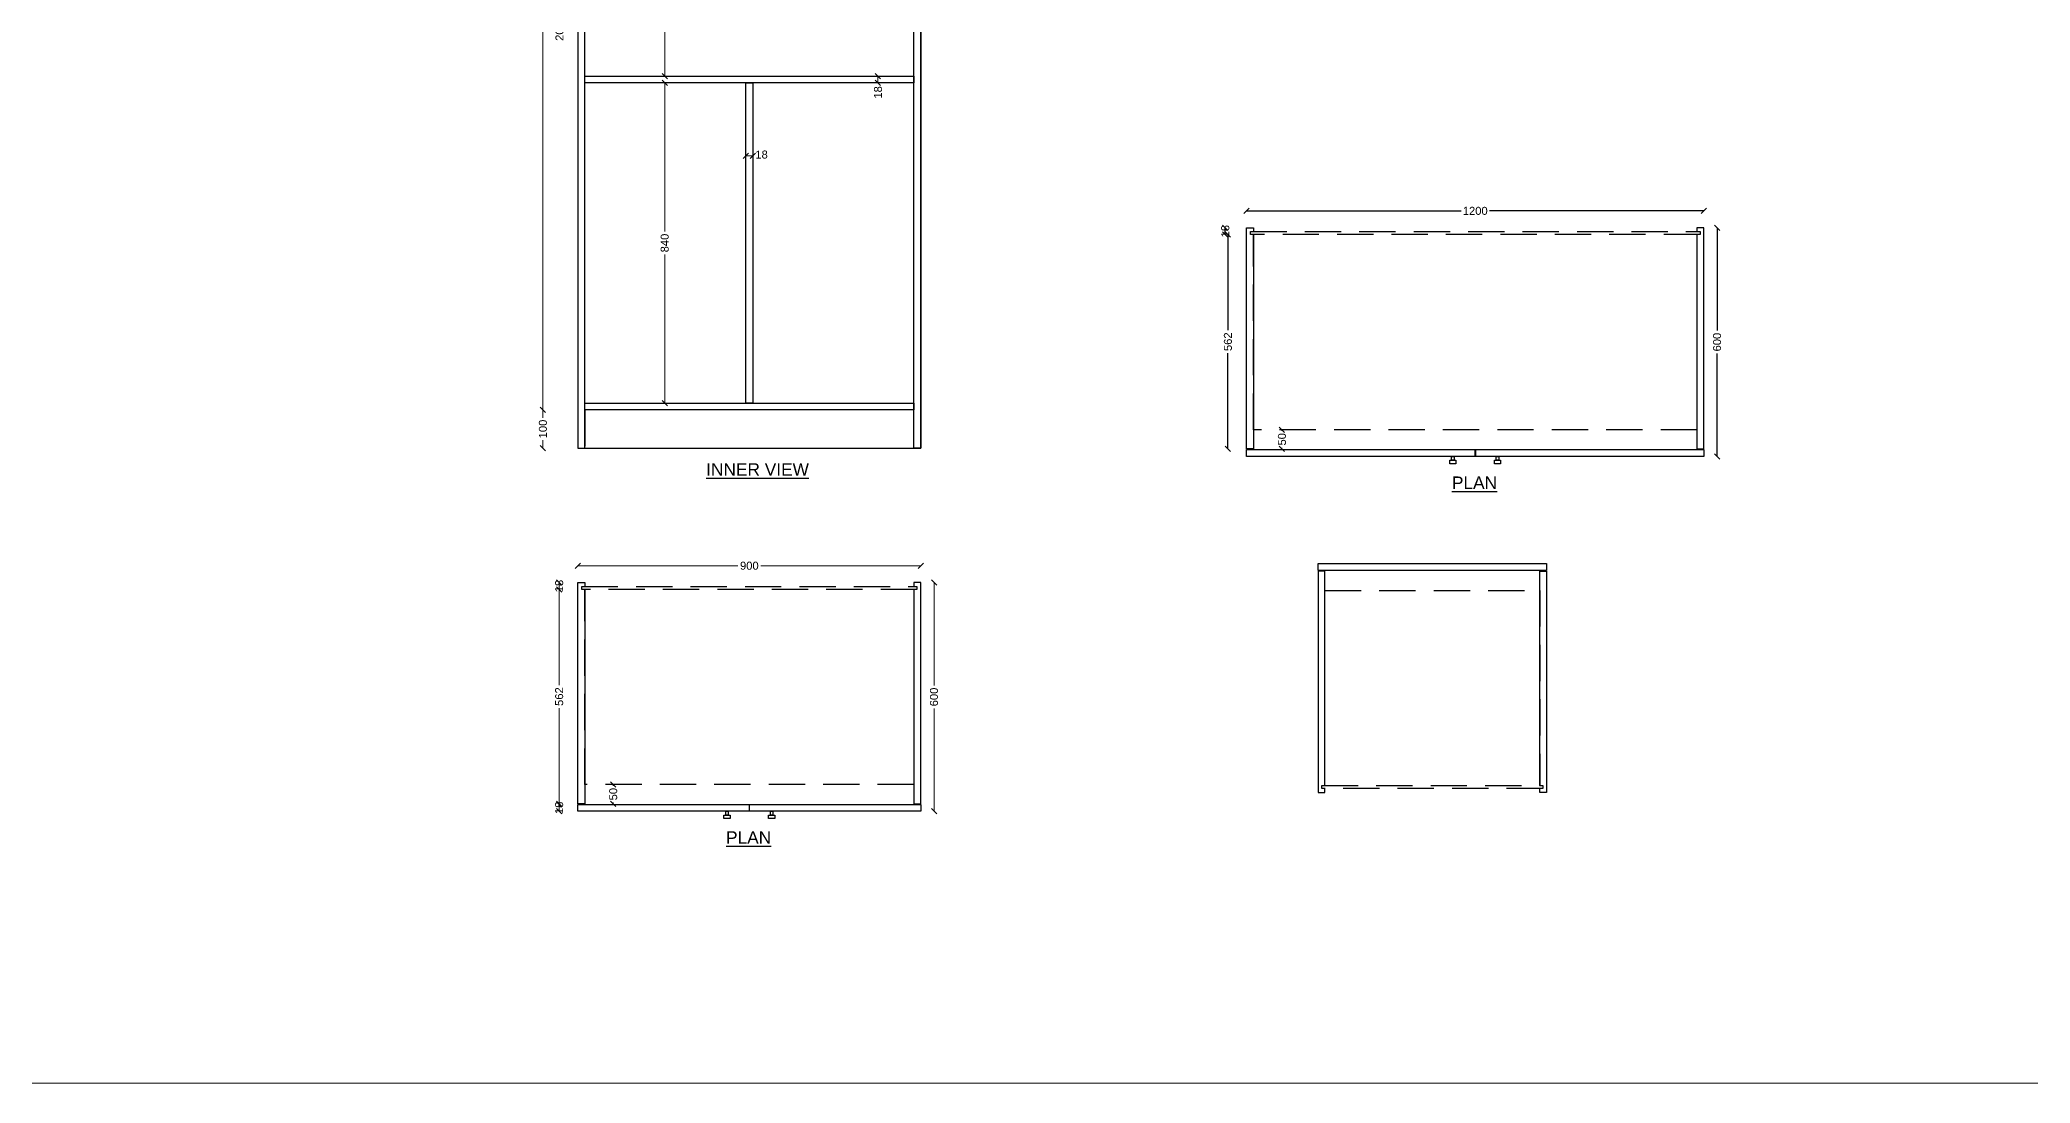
# Model space of a CAD drawing. Header units: millimetres. Extents: x 4065046 to 4134868, y -1476535 to -1460275.
# Drawn here: x 4099582 to 4104806, y -1476535 to -1473798 of the extents above; entities that cross this region are included whole.
import ezdxf

# ---------------------------------------------------------------- set-up
doc = ezdxf.new("R2010")
doc.units = ezdxf.units.MM
doc.header["$LTSCALE"] = 15
doc.header["$PDMODE"] = 35
doc.linetypes.add('HIDDEN', pattern=[9.525, 6.35, -3.175])
doc.layers.add('Hanging Rod', color=5, linetype='Continuous')
doc.layers.add('Text', color=7, linetype='Continuous', lineweight=5)
doc.styles.add('RAJ', font='', dxfattribs={"width": 0.8})
doc.styles.get("Standard").update_dxf_attribs({"font": 'arial.ttf'})
doc.styles.get('RAJ').set_extended_font_data('Bitstream Vera Serif')
doc.dimstyles.new('RAJ', dxfattribs={"dimscale": 7, "dimtxt": 2, "dimasz": 2, "dimexe": 1, "dimexo": 1, "dimgap": 1, "dimtad": 1, "dimdec": 1, "dimzin": 0, "dimdsep": 46, "dimtxsty": 'RAJ', "dimcen": 1, "dimclrd": 8, "dimclre": 8, "dimclrt": 8, "dimadec": 0, "dimazin": 0, "dimtfac": 1, "dimtdec": 1, "dimtofl": 0, "dimtmove": 0, "dimatfit": 3, "dimfxl": 1, "dimtolj": 1, "dimtzin": 0, "dimlwd": 9, "dimlwe": 9, "dimarcsym": 0})

# ---------------------------------------------------------------- blocks, each defined once
blk = doc.blocks.new('_Oblique')
at = {"color": 0, "linetype": 'ByBlock', "lineweight": -2}
blk.add_line((-0.5, -0.5), (0.5, 0.5), dxfattribs=at)
blk = doc.blocks.new('*D90')
at = {"color": 0, "lineweight": -2, "transparency": 16777216}
blk.add_line((-191476.9, -219246.8), (-191458.9, -219246.8), dxfattribs=at)
at = {"layer": 'Defpoints', "color": 0, "linetype": 'ByBlock', "lineweight": -2, "transparency": 16777216}
for p in [(-191476.9, -219246.8), (-191458.9, -219246.8), (-191458.9, -219246.8)]:
    blk.add_point(p, dxfattribs=at)
at = {"color": 0, "linetype": 'ByBlock', "lineweight": -2, "transparency": 16777216, "xscale": 14, "yscale": 14, "zscale": 14, "rotation": 180}
blk.add_blockref('_Oblique', (-191476.9, -219246.8), dxfattribs=at)
at = {"color": 0, "linetype": 'ByBlock', "lineweight": -2, "transparency": 16777216, "xscale": 14, "yscale": 14, "zscale": 14}
blk.add_blockref('_Oblique', (-191458.9, -219246.8), dxfattribs=at)
at = {"linetype": 'ByBlock', "lineweight": -2, "transparency": 16777216, "insert": (-191435.8, -219243.5), "char_height": 21, "attachment_point": 5}
blk.add_mtext('\\A1;18', dxfattribs=at)
blk = doc.blocks.new('_None')
blk = doc.blocks.new('*D100')
at = {"color": 0, "lineweight": -2, "transparency": 16777216}
for p, q in [((-191476.9, -218298.7), (-191057.1, -218298.7)), ((-190576.9, -218298.7), (-190996.8, -218298.7))]:
    blk.add_line(p, q, dxfattribs=at)
at = {"layer": 'Defpoints', "color": 0, "linetype": 'ByBlock', "lineweight": -2, "transparency": 16777216}
for p in [(-190576.9, -218298.7), (-191476.9, -218353.9), (-190576.9, -218353.9)]:
    blk.add_point(p, dxfattribs=at)
at = {"color": 0, "linetype": 'ByBlock', "lineweight": -2, "transparency": 16777216, "xscale": 14, "yscale": 14, "zscale": 14, "rotation": 180}
blk.add_blockref('_Oblique', (-191476.9, -218298.7), dxfattribs=at)
at = {"color": 0, "linetype": 'ByBlock', "lineweight": -2, "transparency": 16777216, "xscale": 14, "yscale": 14, "zscale": 14}
blk.add_blockref('_Oblique', (-190576.9, -218298.7), dxfattribs=at)
at = {"linetype": 'ByBlock', "lineweight": -2, "transparency": 16777216, "insert": (-191026.9, -218298.7), "char_height": 21, "attachment_point": 5}
blk.add_mtext('\\A1;900', dxfattribs=at)
blk = doc.blocks.new('*D91')
at = {"color": 0, "lineweight": -2, "transparency": 16777216}
blk.add_line((-191568.7, -220353.9), (-191568.7, -218353.9), dxfattribs=at)
at = {"layer": 'Defpoints', "color": 0, "linetype": 'ByBlock', "lineweight": -2, "transparency": 16777216}
for p in [(-191568.7, -218353.9), (-191476.9, -218353.9), (-191458.9, -220353.9)]:
    blk.add_point(p, dxfattribs=at)
at = {"color": 0, "linetype": 'ByBlock', "lineweight": -2, "transparency": 16777216, "xscale": 14, "yscale": 14, "zscale": 14}
for p, rotation in [((-191568.7, -218353.9), 90), ((-191568.7, -220353.9), 270)]:
    blk.add_blockref('_Oblique', p, dxfattribs=dict(at, rotation=rotation))
at = {"linetype": 'ByBlock', "lineweight": -2, "transparency": 16777216, "insert": (-191525.1, -219352.9), "char_height": 21, "attachment_point": 5, "rotation": 90}
blk.add_mtext('\\A1;2000', dxfattribs=at)
blk = doc.blocks.new('*D101')
at = {"color": 0, "lineweight": -2, "transparency": 16777216}
for p, q in [((-191568.7, -220353.9), (-191568.7, -220374.7)), ((-191568.7, -220453.9), (-191568.7, -220433.1))]:
    blk.add_line(p, q, dxfattribs=at)
at = {"layer": 'Defpoints', "color": 0, "linetype": 'ByBlock', "lineweight": -2, "transparency": 16777216}
for p in [(-191568.7, -220353.9), (-191458.9, -220353.9), (-191476.9, -220453.9)]:
    blk.add_point(p, dxfattribs=at)
at = {"color": 0, "linetype": 'ByBlock', "lineweight": -2, "transparency": 16777216, "xscale": 14, "yscale": 14, "zscale": 14}
for p, rotation in [((-191568.7, -220353.9), 90), ((-191568.7, -220453.9), 270)]:
    blk.add_blockref('_Oblique', p, dxfattribs=dict(at, rotation=rotation))
at = {"linetype": 'ByBlock', "lineweight": -2, "transparency": 16777216, "insert": (-191568.7, -220403.9), "char_height": 21, "attachment_point": 5, "rotation": 90}
blk.add_mtext('\\A1;100', dxfattribs=at)
blk = doc.blocks.new('*D92')
at = {"color": 0, "lineweight": -2, "transparency": 16777216}
blk.add_line((-191254.7, -218371.9), (-191254.7, -218353.9), dxfattribs=at)
at = {"layer": 'Defpoints', "color": 0, "linetype": 'ByBlock', "lineweight": -2, "transparency": 16777216}
for p in [(-191254.7, -218353.9), (-191254.7, -218353.9), (-191254.7, -218371.9)]:
    blk.add_point(p, dxfattribs=at)
at = {"color": 0, "linetype": 'ByBlock', "lineweight": -2, "transparency": 16777216, "xscale": 14, "yscale": 14, "zscale": 14}
for p, rotation in [((-191254.7, -218353.9), 90), ((-191254.7, -218371.9), 270)]:
    blk.add_blockref('_Oblique', p, dxfattribs=dict(at, rotation=rotation))
at = {"linetype": 'ByBlock', "lineweight": -2, "transparency": 16777216, "insert": (-191254.5, -218396.7), "char_height": 21, "attachment_point": 5, "rotation": 90}
blk.add_mtext('\\A1;18', dxfattribs=at)
blk = doc.blocks.new('*D97')
at = {"color": 0, "lineweight": -2, "transparency": 16777216}
for p, q in [((-190655.8, -218371.9), (-190655.8, -218387.5)), ((-190655.8, -218441.9), (-190655.8, -218431.3))]:
    blk.add_line(p, q, dxfattribs=at)
at = {"layer": 'Defpoints', "color": 0, "linetype": 'ByBlock', "lineweight": -2, "transparency": 16777216}
for p in [(-190655.8, -218371.9), (-190618.9, -218371.9), (-190618.9, -218441.9)]:
    blk.add_point(p, dxfattribs=at)
at = {"color": 0, "linetype": 'ByBlock', "lineweight": -2, "transparency": 16777216, "xscale": 14, "yscale": 14, "zscale": 14}
for p, rotation in [((-190655.8, -218371.9), 90), ((-190655.8, -218441.9), 270)]:
    blk.add_blockref('_Oblique', p, dxfattribs=dict(at, rotation=rotation))
at = {"linetype": 'ByBlock', "lineweight": -2, "transparency": 16777216, "insert": (-190655.8, -218409.4), "char_height": 21, "attachment_point": 5, "rotation": 90}
blk.add_mtext('\\A1;70', dxfattribs=at)
blk = doc.blocks.new('*D98')
at = {"color": 0, "lineweight": -2, "transparency": 16777216}
blk.add_line((-190689.3, -219495.8), (-190689.3, -219477.8), dxfattribs=at)
at = {"layer": 'Defpoints', "color": 0, "linetype": 'ByBlock', "lineweight": -2, "transparency": 16777216}
for p in [(-190689.3, -219477.8), (-190689.3, -219477.8), (-190689.3, -219495.8)]:
    blk.add_point(p, dxfattribs=at)
at = {"color": 0, "linetype": 'ByBlock', "lineweight": -2, "transparency": 16777216, "xscale": 14, "yscale": 14, "zscale": 14}
for p, rotation in [((-190689.3, -219477.8), 90), ((-190689.3, -219495.8), 270)]:
    blk.add_blockref('_Oblique', p, dxfattribs=dict(at, rotation=rotation))
at = {"linetype": 'ByBlock', "lineweight": -2, "transparency": 16777216, "insert": (-190689.1, -219520.7), "char_height": 21, "attachment_point": 5, "rotation": 90}
blk.add_mtext('\\A1;18', dxfattribs=at)
blk = doc.blocks.new('*D99')
at = {"color": 0, "lineweight": -2, "transparency": 16777216}
for p, q in [((-191249, -218472.9), (-191249, -218937.9)), ((-191249, -219477.8), (-191249, -219012.8))]:
    blk.add_line(p, q, dxfattribs=at)
at = {"layer": 'Defpoints', "color": 0, "linetype": 'ByBlock', "lineweight": -2, "transparency": 16777216}
for p in [(-191307.5, -218472.9), (-191249, -218472.9), (-191307.5, -219477.8)]:
    blk.add_point(p, dxfattribs=at)
at = {"color": 0, "linetype": 'ByBlock', "lineweight": -2, "transparency": 16777216, "xscale": 14, "yscale": 14, "zscale": 14}
for p, rotation in [((-191249, -218472.9), 90), ((-191249, -219477.8), 270)]:
    blk.add_blockref('_Oblique', p, dxfattribs=dict(at, rotation=rotation))
at = {"linetype": 'ByBlock', "lineweight": -2, "transparency": 16777216, "insert": (-191249, -218975.4), "char_height": 21, "attachment_point": 5, "rotation": 90}
blk.add_mtext('\\A1;1005', dxfattribs=at)
blk = doc.blocks.new('*D103')
at = {"color": 0, "lineweight": -2, "transparency": 16777216}
blk.add_line((-191035.9, -219687.3), (-191017.9, -219687.3), dxfattribs=at)
at = {"layer": 'Defpoints', "color": 0, "linetype": 'ByBlock', "lineweight": -2, "transparency": 16777216}
for p in [(-191035.9, -219687.3), (-191017.9, -219687.3), (-191017.9, -219687.3)]:
    blk.add_point(p, dxfattribs=at)
at = {"color": 0, "linetype": 'ByBlock', "lineweight": -2, "transparency": 16777216, "xscale": 14, "yscale": 14, "zscale": 14, "rotation": 180}
blk.add_blockref('_Oblique', (-191035.9, -219687.3), dxfattribs=at)
at = {"color": 0, "linetype": 'ByBlock', "lineweight": -2, "transparency": 16777216, "xscale": 14, "yscale": 14, "zscale": 14}
blk.add_blockref('_Oblique', (-191017.9, -219687.3), dxfattribs=at)
at = {"linetype": 'ByBlock', "lineweight": -2, "transparency": 16777216, "insert": (-190994.8, -219683.9), "char_height": 21, "attachment_point": 5}
blk.add_mtext('\\A1;18', dxfattribs=at)
blk = doc.blocks.new('*D104')
at = {"color": 0, "lineweight": -2, "transparency": 16777216}
for p, q in [((-191249, -219495.8), (-191249, -219885.7)), ((-191249, -220335.9), (-191249, -219946.1))]:
    blk.add_line(p, q, dxfattribs=at)
at = {"layer": 'Defpoints', "color": 0, "linetype": 'ByBlock', "lineweight": -2, "transparency": 16777216}
for p in [(-191246, -219495.8), (-191249, -220335.9), (-191246, -220335.9)]:
    blk.add_point(p, dxfattribs=at)
at = {"color": 0, "linetype": 'ByBlock', "lineweight": -2, "transparency": 16777216, "xscale": 14, "yscale": 14, "zscale": 14}
for p, rotation in [((-191249, -219495.8), 90), ((-191249, -220335.9), 270)]:
    blk.add_blockref('_Oblique', p, dxfattribs=dict(at, rotation=rotation))
at = {"linetype": 'ByBlock', "lineweight": -2, "transparency": 16777216, "insert": (-191249, -219915.9), "char_height": 21, "attachment_point": 5, "rotation": 90}
blk.add_mtext('\\A1;840', dxfattribs=at)
blk = doc.blocks.new('*D93')
at = {"color": 0, "lineweight": -2, "transparency": 16777216}
for p, q in [((-191525.9, -220825), (-191525.9, -221075.9)), ((-191525.9, -221387), (-191525.9, -221136.1))]:
    blk.add_line(p, q, dxfattribs=at)
at = {"layer": 'Defpoints', "color": 0, "linetype": 'ByBlock', "lineweight": -2, "transparency": 16777216}
for p in [(-191458.9, -220825), (-191525.9, -221387), (-191476.9, -221387)]:
    blk.add_point(p, dxfattribs=at)
at = {"color": 0, "linetype": 'ByBlock', "lineweight": -2, "transparency": 16777216, "xscale": 14, "yscale": 14, "zscale": 14}
for p, rotation in [((-191525.9, -220825), 90), ((-191525.9, -221387), 270)]:
    blk.add_blockref('_Oblique', p, dxfattribs=dict(at, rotation=rotation))
at = {"linetype": 'ByBlock', "lineweight": -2, "transparency": 16777216, "insert": (-191525.9, -221106), "char_height": 21, "attachment_point": 5, "rotation": 90}
blk.add_mtext('\\A1;562', dxfattribs=at)
blk = doc.blocks.new('*D94')
at = {"color": 0, "lineweight": -2, "transparency": 16777216}
for p, q in [((-191476.9, -220762.7), (-191057.1, -220762.7)), ((-190576.9, -220762.7), (-190996.8, -220762.7))]:
    blk.add_line(p, q, dxfattribs=at)
at = {"layer": 'Defpoints', "color": 0, "linetype": 'ByBlock', "lineweight": -2, "transparency": 16777216}
for p in [(-190576.9, -220762.7), (-191476.9, -220807), (-190576.9, -220807)]:
    blk.add_point(p, dxfattribs=at)
at = {"color": 0, "linetype": 'ByBlock', "lineweight": -2, "transparency": 16777216, "xscale": 14, "yscale": 14, "zscale": 14, "rotation": 180}
blk.add_blockref('_Oblique', (-191476.9, -220762.7), dxfattribs=at)
at = {"color": 0, "linetype": 'ByBlock', "lineweight": -2, "transparency": 16777216, "xscale": 14, "yscale": 14, "zscale": 14}
blk.add_blockref('_Oblique', (-190576.9, -220762.7), dxfattribs=at)
at = {"linetype": 'ByBlock', "lineweight": -2, "transparency": 16777216, "insert": (-191026.9, -220762.7), "char_height": 21, "attachment_point": 5}
blk.add_mtext('\\A1;900', dxfattribs=at)
blk = doc.blocks.new('*D102')
at = {"color": 0, "lineweight": -2, "transparency": 16777216}
blk.add_line((-191525.9, -220825), (-191525.9, -220807), dxfattribs=at)
at = {"layer": 'Defpoints', "color": 0, "linetype": 'ByBlock', "lineweight": -2, "transparency": 16777216}
for p in [(-191525.9, -220807), (-191467.9, -220807), (-191466.9, -220825)]:
    blk.add_point(p, dxfattribs=at)
at = {"color": 0, "linetype": 'ByBlock', "lineweight": -2, "transparency": 16777216, "xscale": 14, "yscale": 14, "zscale": 14}
for p, rotation in [((-191525.9, -220807), 90), ((-191525.9, -220825), 270)]:
    blk.add_blockref('_Oblique', p, dxfattribs=dict(at, rotation=rotation))
at = {"linetype": 'ByBlock', "lineweight": -2, "transparency": 16777216, "insert": (-191525.9, -220816), "char_height": 21, "attachment_point": 5, "rotation": 90}
blk.add_mtext('\\A1;18', dxfattribs=at)
blk = doc.blocks.new('*D95')
at = {"color": 0, "lineweight": -2, "transparency": 16777216}
for p, q in [((-190542.2, -220807), (-190542.2, -221076.8)), ((-190542.2, -221407), (-190542.2, -221137.2))]:
    blk.add_line(p, q, dxfattribs=at)
at = {"layer": 'Defpoints', "color": 0, "linetype": 'ByBlock', "lineweight": -2, "transparency": 16777216}
for p in [(-190576.9, -220807), (-190576.9, -221407), (-190542.2, -221407)]:
    blk.add_point(p, dxfattribs=at)
at = {"color": 0, "linetype": 'ByBlock', "lineweight": -2, "transparency": 16777216, "xscale": 14, "yscale": 14, "zscale": 14}
for p, rotation in [((-190542.2, -220807), 90), ((-190542.2, -221407), 270)]:
    blk.add_blockref('_Oblique', p, dxfattribs=dict(at, rotation=rotation))
at = {"linetype": 'ByBlock', "lineweight": -2, "transparency": 16777216, "insert": (-190542.2, -221107), "char_height": 21, "attachment_point": 5, "rotation": 90}
blk.add_mtext('\\A1;600', dxfattribs=at)
blk = doc.blocks.new('*D96')
at = {"color": 0, "lineweight": -2, "transparency": 16777216}
for p, q in [((-191384.1, -221337), (-191384.1, -221340)), ((-191384.1, -221387), (-191384.1, -221384))]:
    blk.add_line(p, q, dxfattribs=at)
at = {"layer": 'Defpoints', "color": 0, "linetype": 'ByBlock', "lineweight": -2, "transparency": 16777216}
for p in [(-191458.9, -221337), (-191384.1, -221337), (-191458.9, -221387)]:
    blk.add_point(p, dxfattribs=at)
at = {"color": 0, "linetype": 'ByBlock', "lineweight": -2, "transparency": 16777216, "xscale": 14, "yscale": 14, "zscale": 14}
for p, rotation in [((-191384.1, -221337), 90), ((-191384.1, -221387), 270)]:
    blk.add_blockref('_Oblique', p, dxfattribs=dict(at, rotation=rotation))
at = {"linetype": 'ByBlock', "lineweight": -2, "transparency": 16777216, "insert": (-191384.1, -221362), "char_height": 21, "attachment_point": 5, "rotation": 90}
blk.add_mtext('\\A1;50', dxfattribs=at)
blk = doc.blocks.new('*D105')
at = {"color": 0, "lineweight": -2, "transparency": 16777216}
blk.add_line((-191526, -221407), (-191526, -221389), dxfattribs=at)
at = {"layer": 'Defpoints', "color": 0, "linetype": 'ByBlock', "lineweight": -2, "transparency": 16777216}
for p in [(-191526, -221389), (-191476.9, -221389), (-191476.9, -221407)]:
    blk.add_point(p, dxfattribs=at)
at = {"color": 0, "linetype": 'ByBlock', "lineweight": -2, "transparency": 16777216, "xscale": 14, "yscale": 14, "zscale": 14}
for p, rotation in [((-191526, -221389), 90), ((-191526, -221407), 270)]:
    blk.add_blockref('_Oblique', p, dxfattribs=dict(at, rotation=rotation))
at = {"linetype": 'ByBlock', "lineweight": -2, "transparency": 16777216, "insert": (-191526, -221398), "char_height": 21, "attachment_point": 5, "rotation": 90}
blk.add_mtext('\\A1;18', dxfattribs=at)
blk = doc.blocks.new('*D109')
at = {"color": 0, "lineweight": -2, "transparency": 16777216}
for p, q in [((-191293.3, -243178), (-191293.3, -243428.9)), ((-191293.3, -243740), (-191293.3, -243489.1))]:
    blk.add_line(p, q, dxfattribs=at)
at = {"layer": 'Defpoints', "color": 0, "linetype": 'ByBlock', "lineweight": -2, "transparency": 16777216}
for p in [(-191226.3, -243178), (-191293.3, -243740), (-191244.3, -243740)]:
    blk.add_point(p, dxfattribs=at)
at = {"color": 0, "linetype": 'ByBlock', "lineweight": -2, "transparency": 16777216, "xscale": 14, "yscale": 14, "zscale": 14}
for p, rotation in [((-191293.3, -243178), 90), ((-191293.3, -243740), 270)]:
    blk.add_blockref('_Oblique', p, dxfattribs=dict(at, rotation=rotation))
at = {"linetype": 'ByBlock', "lineweight": -2, "transparency": 16777216, "insert": (-191293.3, -243459), "char_height": 21, "attachment_point": 5, "rotation": 90}
blk.add_mtext('\\A1;562', dxfattribs=at)
blk = doc.blocks.new('*D110')
at = {"color": 0, "lineweight": -2, "transparency": 16777216}
for p, q in [((-191244.3, -243115.7), (-190681.6, -243115.7)), ((-190044.3, -243115.7), (-190607, -243115.7))]:
    blk.add_line(p, q, dxfattribs=at)
at = {"layer": 'Defpoints', "color": 0, "linetype": 'ByBlock', "lineweight": -2, "transparency": 16777216}
for p in [(-190044.3, -243115.7), (-191244.3, -243160), (-190044.3, -243160)]:
    blk.add_point(p, dxfattribs=at)
at = {"color": 0, "linetype": 'ByBlock', "lineweight": -2, "transparency": 16777216, "xscale": 14, "yscale": 14, "zscale": 14, "rotation": 180}
blk.add_blockref('_Oblique', (-191244.3, -243115.7), dxfattribs=at)
at = {"color": 0, "linetype": 'ByBlock', "lineweight": -2, "transparency": 16777216, "xscale": 14, "yscale": 14, "zscale": 14}
blk.add_blockref('_Oblique', (-190044.3, -243115.7), dxfattribs=at)
at = {"linetype": 'ByBlock', "lineweight": -2, "transparency": 16777216, "insert": (-190644.3, -243115.7), "char_height": 21, "attachment_point": 5}
blk.add_mtext('\\A1;1200', dxfattribs=at)
blk = doc.blocks.new('*D113')
at = {"color": 0, "lineweight": -2, "transparency": 16777216}
blk.add_line((-191300.4, -243178), (-191300.4, -243160), dxfattribs=at)
at = {"layer": 'Defpoints', "color": 0, "linetype": 'ByBlock', "lineweight": -2, "transparency": 16777216}
for p in [(-191300.4, -243160), (-191235.3, -243160), (-191234.3, -243178)]:
    blk.add_point(p, dxfattribs=at)
at = {"color": 0, "linetype": 'ByBlock', "lineweight": -2, "transparency": 16777216, "xscale": 14, "yscale": 14, "zscale": 14}
for p, rotation in [((-191300.4, -243160), 90), ((-191300.4, -243178), 270)]:
    blk.add_blockref('_Oblique', p, dxfattribs=dict(at, rotation=rotation))
at = {"linetype": 'ByBlock', "lineweight": -2, "transparency": 16777216, "insert": (-191300.4, -243169), "char_height": 21, "attachment_point": 5, "rotation": 90}
blk.add_mtext('\\A1;18', dxfattribs=at)
blk = doc.blocks.new('*D111')
at = {"color": 0, "lineweight": -2, "transparency": 16777216}
for p, q in [((-190009.6, -243160), (-190009.6, -243429.8)), ((-190009.6, -243760), (-190009.6, -243490.3))]:
    blk.add_line(p, q, dxfattribs=at)
at = {"layer": 'Defpoints', "color": 0, "linetype": 'ByBlock', "lineweight": -2, "transparency": 16777216}
for p in [(-190044.3, -243160), (-190044.3, -243760), (-190009.6, -243760)]:
    blk.add_point(p, dxfattribs=at)
at = {"color": 0, "linetype": 'ByBlock', "lineweight": -2, "transparency": 16777216, "xscale": 14, "yscale": 14, "zscale": 14}
for p, rotation in [((-190009.6, -243160), 90), ((-190009.6, -243760), 270)]:
    blk.add_blockref('_Oblique', p, dxfattribs=dict(at, rotation=rotation))
at = {"linetype": 'ByBlock', "lineweight": -2, "transparency": 16777216, "insert": (-190009.6, -243460), "char_height": 21, "attachment_point": 5, "rotation": 90}
blk.add_mtext('\\A1;600', dxfattribs=at)
blk = doc.blocks.new('*D112')
at = {"color": 0, "lineweight": -2, "transparency": 16777216}
for p, q in [((-191151.5, -243690), (-191151.5, -243693)), ((-191151.5, -243740), (-191151.5, -243737))]:
    blk.add_line(p, q, dxfattribs=at)
at = {"layer": 'Defpoints', "color": 0, "linetype": 'ByBlock', "lineweight": -2, "transparency": 16777216}
for p in [(-191226.3, -243690), (-191151.5, -243690), (-191226.3, -243740)]:
    blk.add_point(p, dxfattribs=at)
at = {"color": 0, "linetype": 'ByBlock', "lineweight": -2, "transparency": 16777216, "xscale": 14, "yscale": 14, "zscale": 14}
for p, rotation in [((-191151.5, -243690), 90), ((-191151.5, -243740), 270)]:
    blk.add_blockref('_Oblique', p, dxfattribs=dict(at, rotation=rotation))
at = {"linetype": 'ByBlock', "lineweight": -2, "transparency": 16777216, "insert": (-191151.5, -243715), "char_height": 21, "attachment_point": 5, "rotation": 90}
blk.add_mtext('\\A1;50', dxfattribs=at)
blk = doc.blocks.new('291')
for p, q in [((-191476.9, -218353.9), (-191476.9, -220453.9)), ((-190576.9, -220453.9), (-190576.9, -218353.9)), ((-190576.9, -220453.9), (-190576.9, -220353.9)), ((-191476.9, -220453.9), (-190576.9, -220453.9))]:
    blk.add_line(p, q)
at = {"color": 3}
for p, q in [((-191450.9, -218448.4), (-191464, -218448.4)), ((-191450.9, -218464.4), (-191464, -218464.4)), ((-190603, -218448.4), (-190589.9, -218448.4)), ((-190603, -218464.4), (-190589.9, -218464.4))]:
    blk.add_line(p, q, dxfattribs=at)
for points in [[(-191458.9, -218353.9), (-191476.9, -218353.9), (-191476.9, -220453.9), (-191458.9, -220453.9)], [(-191458.9, -218353.9), (-190594.9, -218353.9), (-190594.9, -218371.9), (-191458.9, -218371.9)], [(-190594.9, -218353.9), (-190576.9, -218353.9), (-190576.9, -220453.9), (-190594.9, -220453.9)], [(-191458.9, -219477.8), (-190594.9, -219477.8), (-190594.9, -219495.8), (-191458.9, -219495.8)], [(-191035.9, -220335.9), (-191035.9, -219495.8), (-191017.9, -219495.8), (-191017.9, -220335.9)], [(-191458.9, -220335.9), (-190594.9, -220335.9), (-190594.9, -220353.9), (-191458.9, -220353.9)]]:
    blk.add_lwpolyline(points, close=True)
at = {"color": 5}
for points in [[(-191455.9, -218457.1), (-191455.9, -218441.9), (-190597.9, -218441.9), (-190597.9, -218457.1)], [(-190607.9, -218472.9), (-191445.9, -218472.9)]]:
    blk.add_lwpolyline(points, dxfattribs=at)
at = {"linetype": 'HIDDEN'}
blk.add_lwpolyline([(-191458.9, -220453.9), (-190594.9, -220453.9), (-190594.9, -220353.9), (-191458.9, -220353.9)], close=True, dxfattribs=at)
at = {"layer": 'Hanging Rod'}
for p, q in [((-191458.9, -218474.9), (-191458.9, -218427.4)), ((-191458.9, -218427.4), (-191455.9, -218427.4)), ((-191455.9, -218427.4), (-191455.9, -218447)), ((-191455.9, -218474.9), (-191455.9, -218447)), ((-191447.9, -218457.1), (-191455.9, -218457.1)), ((-191445.9, -218459.1), (-191445.9, -218474.9)), ((-190607.9, -218459.1), (-190607.9, -218474.9)), ((-190605.9, -218457.1), (-190597.9, -218457.1)), ((-190594.9, -218427.4), (-190597.9, -218427.4)), ((-190597.9, -218427.4), (-190597.9, -218447)), ((-190597.9, -218474.9), (-190597.9, -218447)), ((-190594.9, -218474.9), (-190594.9, -218427.4)), ((-191455.9, -218474.9), (-191458.9, -218474.9)), ((-191445.9, -218474.9), (-191455.9, -218474.9)), ((-190607.9, -218474.9), (-190597.9, -218474.9)), ((-190597.9, -218474.9), (-190594.9, -218474.9))]:
    blk.add_line(p, q, dxfattribs=at)
for centre, start, end in [((-191447.9, -218459.1), 0, 90), ((-190605.9, -218459.1), 90, 180)]:
    blk.add_arc(centre, 2, start, end, dxfattribs=at)
blk.add_text('%%UINNER VIEW', height=32.5).set_placement((-191140.3, -220526.1))
at = {"layer": 'Text', "ltscale": 3, "insert": (-191016.1, -218446.8), "char_height": 20, "width": 870.207, "attachment_point": 2}
blk.add_mtext('\\pxqc;HANGING ROD', dxfattribs=at)
at = {"linetype": 'ByBlock', "lineweight": -2}
dim = blk.add_linear_dim(base=(-190576.9, -218298.7), p1=(-191476.9, -218353.9), p2=(-190576.9, -218353.9), dimstyle='RAJ', override={"dimtxt": 3, "dimtad": 0, "dimdec": 0, "dimtxsty": 'Standard', "dimblk": 'Oblique', "dimcen": 0, "dimse1": 1, "dimse2": 1, "dimclrd": 0, "dimclre": 0, "dimclrt": 256, "dimtdec": 0, "dimtmove": 2, "dimldrblk": 'None', "dimfxl": 0.5, "dimlwd": 65534, "dimlwe": 65534, "dimarcsym": 2}, dxfattribs=at)
dim.commit()
dim.dimension.update_dxf_attribs({"geometry": '*D100', "text_midpoint": (-191026.9, -218298.7)})
for base, p1, p2, picture, middle in [((-191568.7, -218353.9), (-191458.9, -220353.9), (-191476.9, -218353.9), '*D91', (-191525.1, -219352.9)), ((-191254.7, -218353.9), (-191254.7, -218371.9), (-191254.7, -218353.9), '*D92', (-191254.5, -218396.7)), ((-190655.8, -218371.9), (-190618.9, -218441.9), (-190618.9, -218371.9), '*D97', (-190655.8, -218409.4)), ((-190689.3, -219477.8), (-190689.3, -219495.8), (-190689.3, -219477.8), '*D98', (-190689.1, -219520.7)), ((-191568.7, -220353.9), (-191476.9, -220453.9), (-191458.9, -220353.9), '*D101', (-191568.7, -220403.9))]:
    dim = blk.add_linear_dim(base=base, p1=p1, p2=p2, angle=90, dimstyle='RAJ', override={"dimtxt": 3, "dimtad": 0, "dimdec": 0, "dimtxsty": 'Standard', "dimblk": 'Oblique', "dimcen": 0, "dimse1": 1, "dimse2": 1, "dimclrd": 0, "dimclre": 0, "dimclrt": 256, "dimtdec": 0, "dimtmove": 2, "dimldrblk": 'None', "dimfxl": 0.5, "dimlwd": 65534, "dimlwe": 65534, "dimarcsym": 2}, dxfattribs=at)
    dim.commit()
    dim.dimension.update_dxf_attribs({"geometry": picture, "text_midpoint": middle, "dimtype": 128})
for base, p1, p2, picture, middle in [((-191249, -218472.9), (-191307.5, -219477.8), (-191307.5, -218472.9), '*D99', (-191249, -218975.4)), ((-191249, -220335.9), (-191246, -219495.8), (-191246, -220335.9), '*D104', (-191249, -219915.9))]:
    dim = blk.add_linear_dim(base=base, p1=p1, p2=p2, angle=90, dimstyle='RAJ', override={"dimtxt": 3, "dimtad": 0, "dimdec": 0, "dimtxsty": 'Standard', "dimblk": 'Oblique', "dimcen": 0, "dimse1": 1, "dimse2": 1, "dimclrd": 0, "dimclre": 0, "dimclrt": 256, "dimtdec": 0, "dimtmove": 2, "dimldrblk": 'None', "dimfxl": 0.5, "dimlwd": 65534, "dimlwe": 65534, "dimarcsym": 2}, dxfattribs=at)
    dim.commit()
    dim.dimension.update_dxf_attribs({"geometry": picture, "text_midpoint": middle})
for base, p1, p2, picture, middle in [((-191458.9, -219246.8), (-191476.9, -219246.8), (-191458.9, -219246.8), '*D90', (-191435.8, -219243.5)), ((-191017.9, -219687.3), (-191035.9, -219687.3), (-191017.9, -219687.3), '*D103', (-190994.8, -219683.9))]:
    dim = blk.add_linear_dim(base=base, p1=p1, p2=p2, dimstyle='RAJ', override={"dimtxt": 3, "dimtad": 0, "dimdec": 0, "dimtxsty": 'Standard', "dimblk": 'Oblique', "dimcen": 0, "dimse1": 1, "dimse2": 1, "dimclrd": 0, "dimclre": 0, "dimclrt": 256, "dimtdec": 0, "dimtmove": 2, "dimldrblk": 'None', "dimfxl": 0.5, "dimlwd": 65534, "dimlwe": 65534, "dimarcsym": 2}, dxfattribs=at)
    dim.commit()
    dim.dimension.update_dxf_attribs({"geometry": picture, "text_midpoint": middle, "dimtype": 128})
blk = doc.blocks.new('293')
at = {"linetype": 'ByBlock', "lineweight": -2}
for p, q in [((-191027.4, -221407), (-191027.4, -221389)), ((-191026.4, -221389), (-191026.4, -221407))]:
    blk.add_line(p, q, dxfattribs=at)
for points in [[(-191458.9, -220825), (-191458.9, -221387), (-191476.9, -221387), (-191476.9, -220807), (-191458.9, -220807), (-191458.9, -220817)], [(-190594.9, -220825), (-190594.9, -221387), (-190576.9, -221387), (-190576.9, -220807), (-190594.9, -220807), (-190594.9, -220817)], [(-191027.4, -221407), (-191476.9, -221407), (-191476.9, -221389), (-191027.4, -221389)], [(-191026.4, -221389), (-190576.9, -221389), (-190576.9, -221407), (-191026.4, -221407)]]:
    blk.add_lwpolyline(points)
at = {"color": 0, "linetype": 'HIDDEN'}
blk.add_lwpolyline([(-191466.9, -220817), (-190586.9, -220817), (-190586.9, -220825), (-191466.9, -220825)], close=True, dxfattribs=at)
blk.add_lwpolyline([(-190594.9, -220825), (-190594.9, -221337), (-191458.9, -221337), (-191458.9, -220825)], dxfattribs=at)
for points in [[(-191093.6, -221417), (-191077.4, -221417), (-191077.4, -221426.1), (-191093.6, -221426.1)], [(-191088.8, -221407), (-191082.2, -221407), (-191082.2, -221417), (-191088.8, -221417)], [(-190976.4, -221417), (-190960.2, -221417), (-190960.2, -221426.1), (-190976.4, -221426.1)], [(-190971.6, -221407), (-190965, -221407), (-190965, -221417), (-190971.6, -221417)]]:
    blk.add_lwpolyline(points, close=True)
blk.add_text('%%UPLAN', height=32.5).set_placement((-191088.1, -221492))
at = {"linetype": 'ByBlock', "lineweight": -2}
dim = blk.add_linear_dim(base=(-190576.9, -220762.7), p1=(-191476.9, -220807), p2=(-190576.9, -220807), dimstyle='RAJ', override={"dimtxt": 3, "dimtad": 0, "dimdec": 0, "dimtxsty": 'Standard', "dimblk": 'Oblique', "dimcen": 0, "dimse1": 1, "dimse2": 1, "dimclrd": 0, "dimclre": 0, "dimclrt": 256, "dimtdec": 0, "dimtmove": 2, "dimldrblk": 'None', "dimfxl": 0.5, "dimlwd": 65534, "dimlwe": 65534, "dimarcsym": 2}, dxfattribs=at)
dim.commit()
dim.dimension.update_dxf_attribs({"geometry": '*D94', "text_midpoint": (-191026.9, -220762.7)})
for base, p1, p2, picture, middle in [((-191525.9, -220807), (-191466.9, -220825), (-191467.9, -220807), '*D102', (-191525.9, -220816)), ((-191384.1, -221337), (-191458.9, -221387), (-191458.9, -221337), '*D96', (-191384.1, -221362)), ((-191526, -221389), (-191476.9, -221407), (-191476.9, -221389), '*D105', (-191526, -221398))]:
    dim = blk.add_linear_dim(base=base, p1=p1, p2=p2, angle=90, dimstyle='RAJ', override={"dimtxt": 3, "dimtad": 0, "dimdec": 0, "dimtxsty": 'Standard', "dimblk": 'Oblique', "dimcen": 0, "dimse1": 1, "dimse2": 1, "dimclrd": 0, "dimclre": 0, "dimclrt": 256, "dimtdec": 0, "dimtmove": 2, "dimldrblk": 'None', "dimfxl": 0.5, "dimlwd": 65534, "dimlwe": 65534, "dimarcsym": 2}, dxfattribs=at)
    dim.commit()
    dim.dimension.update_dxf_attribs({"geometry": picture, "text_midpoint": middle, "dimtype": 128})
for base, p1, p2, picture, middle in [((-191525.9, -221387), (-191458.9, -220825), (-191476.9, -221387), '*D93', (-191525.9, -221106)), ((-190542.2, -221407), (-190576.9, -220807), (-190576.9, -221407), '*D95', (-190542.2, -221107))]:
    dim = blk.add_linear_dim(base=base, p1=p1, p2=p2, angle=90, dimstyle='RAJ', override={"dimtxt": 3, "dimtad": 0, "dimdec": 0, "dimtxsty": 'Standard', "dimblk": 'Oblique', "dimcen": 0, "dimse1": 1, "dimse2": 1, "dimclrd": 0, "dimclre": 0, "dimclrt": 256, "dimtdec": 0, "dimtmove": 2, "dimldrblk": 'None', "dimfxl": 0.5, "dimlwd": 65534, "dimlwe": 65534, "dimarcsym": 2}, dxfattribs=at)
    dim.commit()
    dim.dimension.update_dxf_attribs({"geometry": picture, "text_midpoint": middle})
blk = doc.blocks.new('498')
at = {"linetype": 'ByBlock', "lineweight": -2}
for p, q in [((-190644.8, -243760), (-190644.8, -243742)), ((-190643.8, -243742), (-190643.8, -243760))]:
    blk.add_line(p, q, dxfattribs=at)
for points in [[(-191226.3, -243178), (-191226.3, -243740), (-191244.3, -243740), (-191244.3, -243160), (-191226.3, -243160), (-191226.3, -243170)], [(-190062.3, -243178), (-190062.3, -243740), (-190044.3, -243740), (-190044.3, -243160), (-190062.3, -243160), (-190062.3, -243170)], [(-190644.8, -243760), (-191244.3, -243760), (-191244.3, -243742), (-190644.8, -243742)], [(-190643.8, -243742), (-190044.3, -243742), (-190044.3, -243760), (-190643.8, -243760)]]:
    blk.add_lwpolyline(points)
at = {"color": 0, "linetype": 'HIDDEN'}
blk.add_lwpolyline([(-191234.3, -243170), (-190054.3, -243170), (-190054.3, -243178), (-191234.3, -243178)], close=True, dxfattribs=at)
blk.add_lwpolyline([(-190062.3, -243178), (-190062.3, -243690), (-191226.3, -243690), (-191226.3, -243178)], dxfattribs=at)
for points in [[(-190711, -243770), (-190694.8, -243770), (-190694.8, -243779.1), (-190711, -243779.1)], [(-190706.2, -243760), (-190699.6, -243760), (-190699.6, -243770), (-190706.2, -243770)], [(-190593.8, -243770), (-190577.6, -243770), (-190577.6, -243779.1), (-190593.8, -243779.1)], [(-190589, -243760), (-190582.4, -243760), (-190582.4, -243770), (-190589, -243770)]]:
    blk.add_lwpolyline(points, close=True)
blk.add_text('%%UPLAN', height=32.5).set_placement((-190705.5, -243845.1))
at = {"linetype": 'ByBlock', "lineweight": -2}
dim = blk.add_linear_dim(base=(-190044.3, -243115.7), p1=(-191244.3, -243160), p2=(-190044.3, -243160), dimstyle='RAJ', override={"dimtxt": 3, "dimtad": 0, "dimdec": 0, "dimtxsty": 'Standard', "dimblk": 'Oblique', "dimcen": 0, "dimse1": 1, "dimse2": 1, "dimclrd": 0, "dimclre": 0, "dimclrt": 256, "dimtdec": 0, "dimtmove": 2, "dimldrblk": 'None', "dimfxl": 0.5, "dimlwd": 65534, "dimlwe": 65534, "dimarcsym": 2}, dxfattribs=at)
dim.commit()
dim.dimension.update_dxf_attribs({"geometry": '*D110', "text_midpoint": (-190644.3, -243115.7)})
for base, p1, p2, picture, middle in [((-191300.4, -243160), (-191234.3, -243178), (-191235.3, -243160), '*D113', (-191300.4, -243169)), ((-191151.5, -243690), (-191226.3, -243740), (-191226.3, -243690), '*D112', (-191151.5, -243715))]:
    dim = blk.add_linear_dim(base=base, p1=p1, p2=p2, angle=90, dimstyle='RAJ', override={"dimtxt": 3, "dimtad": 0, "dimdec": 0, "dimtxsty": 'Standard', "dimblk": 'Oblique', "dimcen": 0, "dimse1": 1, "dimse2": 1, "dimclrd": 0, "dimclre": 0, "dimclrt": 256, "dimtdec": 0, "dimtmove": 2, "dimldrblk": 'None', "dimfxl": 0.5, "dimlwd": 65534, "dimlwe": 65534, "dimarcsym": 2}, dxfattribs=at)
    dim.commit()
    dim.dimension.update_dxf_attribs({"geometry": picture, "text_midpoint": middle, "dimtype": 128})
for base, p1, p2, picture, middle in [((-191293.3, -243740), (-191226.3, -243178), (-191244.3, -243740), '*D109', (-191293.3, -243459)), ((-190009.6, -243760), (-190044.3, -243160), (-190044.3, -243760), '*D111', (-190009.6, -243460))]:
    dim = blk.add_linear_dim(base=base, p1=p1, p2=p2, angle=90, dimstyle='RAJ', override={"dimtxt": 3, "dimtad": 0, "dimdec": 0, "dimtxsty": 'Standard', "dimblk": 'Oblique', "dimcen": 0, "dimse1": 1, "dimse2": 1, "dimclrd": 0, "dimclre": 0, "dimclrt": 256, "dimtdec": 0, "dimtmove": 2, "dimldrblk": 'None', "dimfxl": 0.5, "dimlwd": 65534, "dimlwe": 65534, "dimarcsym": 2}, dxfattribs=at)
    dim.commit()
    dim.dimension.update_dxf_attribs({"geometry": picture, "text_midpoint": middle})

msp = doc.modelspace()

# ---------------------------------------------------------------- linework, layer by layer
at = {"lineweight": 20, "ltscale": 0.25}
msp.add_lwpolyline([(4065045.8, -1460274.6), (4134868, -1460274.6), (4134868, -1476535.2), (4065045.8, -1476535.2)], close=True, dxfattribs=at)
msp.add_lwpolyline([(4100849.7, -1476535.2), (4065045.8, -1476535.2), (4065045.8, -1464611.6)], dxfattribs=at)
msp.add_lwpolyline([(4103536.9, -1475172.1), (4103536.9, -1475190.1), (4102936.9, -1475190.1), (4102936.9, -1475172.1)], close=True)
for points in [[(4102954.9, -1475754.1), (4102954.9, -1475192.1), (4102936.9, -1475192.1), (4102936.9, -1475772.1), (4102954.9, -1475772.1), (4102954.9, -1475762.1)], [(4103518.9, -1475754.1), (4103518.9, -1475192.1), (4103536.9, -1475192.1), (4103536.9, -1475772.1), (4103518.9, -1475772.1), (4103518.9, -1475762.1)]]:
    msp.add_lwpolyline(points)
at = {"color": 0, "linetype": 'HIDDEN'}
msp.add_lwpolyline([(4102954.9, -1475754.1), (4102954.9, -1475242.1), (4103518.9, -1475242.1), (4103518.9, -1475754.1)], dxfattribs=at)
msp.add_lwpolyline([(4103526.9, -1475762.1), (4102946.9, -1475762.1), (4102946.9, -1475754.1), (4103526.9, -1475754.1)], close=True, dxfattribs=at)

# ---------------------------------------------------------------- block references
at = {"linetype": 'ByBlock', "lineweight": 20}
for name in ['291', '293']:
    msp.add_blockref(name, (4292471.2, -1254414.9), dxfattribs=at)
at = {"linetype": 'ByBlock', "lineweight": -2}
msp.add_blockref('498', (4293993.8, -1231130.8), dxfattribs=at)

doc.saveas('drawing.dxf')
